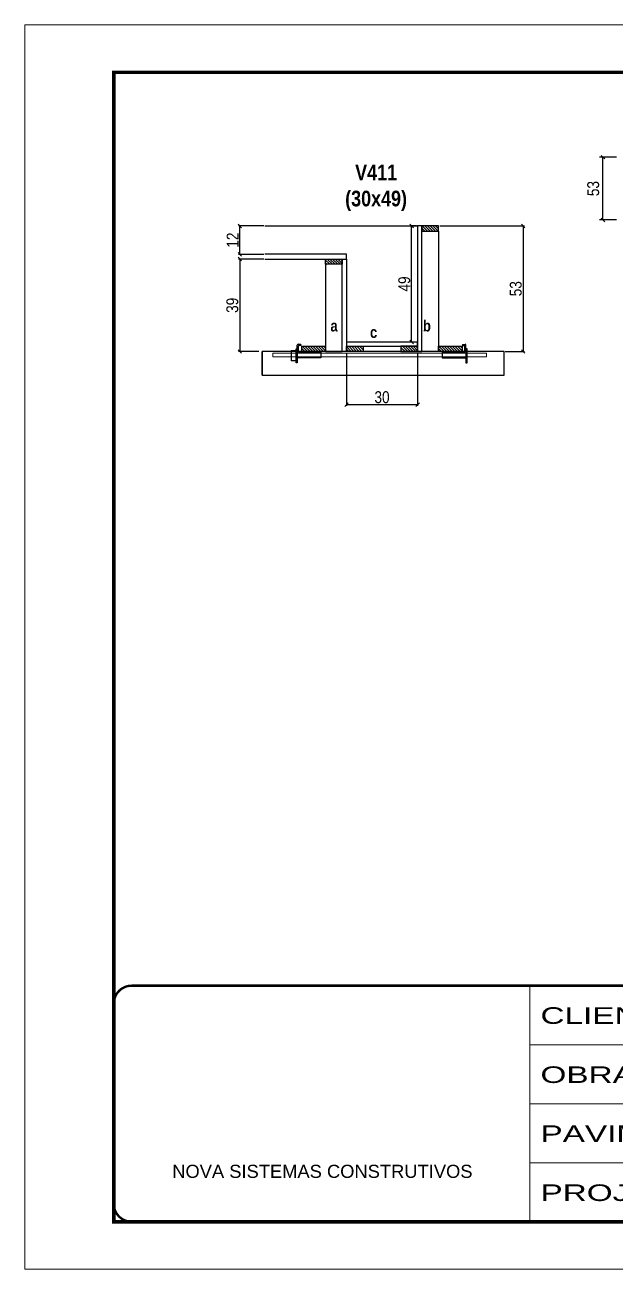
# Model space of a CAD drawing. Extents: x 13154 to 22413, y 1253 to 30260.
# Drawn here: x 16338 to 16836, y 25373 to 26423 of the extents above; entities that cross this region are included whole.
import ezdxf

# ---------------------------------------------------------------- set-up
doc = ezdxf.new("R2010")
doc.units = 0
doc.linetypes.add('CONTINUO', pattern=[0])
doc.linetypes.add('DASHED', pattern=[0.75, 0.5, -0.25])
for name, color, linetype in [('barrote', 251, 'Continuous'), ('COTA', 241, 'Continuous'), ('detalhes', 4, 'Continuous'), ('NOMENCLATURA', 7, 'Continuous'), ('Painéis', 200, 'Continuous'), ('presilha', 1, 'Continuous'), ('SARR_2.2x10', 60, 'Continuous'), ('SARR_2.2x7', 40, 'Continuous'), ('SARR_3.5x7', 81, 'Continuous')]:
    doc.layers.add(name, color=color, linetype=linetype)
for name, color, linetype, lineweight in [('CONCRETO', 251, 'Continuous', 25), ('Folhas', 255, 'Continuous', 9), ('SARRAFO DE PRESSAO', 251, 'DASHED', 9), ('SCO-___-LAJ', 2, 'Continuous', 0)]:
    doc.layers.add(name, color=color, linetype=linetype, lineweight=lineweight)
doc.styles.add('ARIAL', font='arial.ttf')
doc.styles.add('COTA TECNICA', font='techl___.ttf', dxfattribs={"height": 10})
doc.styles.add('COTA TECNICA 2X', font='techl___.ttf', dxfattribs={"height": 10})
doc.styles.add('TECNICA', font='techb___.ttf', dxfattribs={"height": 10})
doc.styles.add('Tecnologia', font='')
doc.styles.get('Tecnologia').set_extended_font_data('Forgotten Futurist')
doc.dimstyles.new('PAINEL', dxfattribs={"dimtxt": 10, "dimasz": 3, "dimexe": 3, "dimexo": 3, "dimgap": 3, "dimtad": 1, "dimdec": 1, "dimzin": 12, "dimdsep": 46, "dimtxsty": 'COTA TECNICA', "dimblk1": 'OBLIQUE', "dimblk2": 'OBLIQUE', "dimsah": 1, "dimcen": 0.9, "dimclrd": 4, "dimclre": 4, "dimclrt": 240, "dimadec": 1, "dimazin": 3, "dimtfac": 1, "dimtdec": 1, "dimtmove": 0, "dimatfit": 3, "dimfxl": 1, "dimtolj": 1, "dimtzin": 12, "dimarcsym": 0})
doc.dimstyles.new('SECAO', dxfattribs={"dimscale": 0.333333, "dimtxt": 5, "dimasz": 9, "dimexe": 3, "dimexo": 3, "dimgap": 3, "dimtad": 1, "dimdec": 1, "dimlfac": 0.5, "dimzin": 12, "dimdsep": 46, "dimtxsty": 'COTA TECNICA 2X', "dimblk1": 'OBLIQUE', "dimblk2": 'OBLIQUE', "dimsah": 1, "dimcen": 0.9, "dimclrd": 4, "dimclre": 4, "dimclrt": 240, "dimadec": 1, "dimazin": 3, "dimtfac": 1, "dimtdec": 1, "dimtmove": 0, "dimatfit": 3, "dimfxl": 1, "dimtolj": 1, "dimtzin": 12, "dimarcsym": 0})

# ---------------------------------------------------------------- blocks, each defined once
blk = doc.blocks.new('9999999999')
at = {"color": 30, "linetype": 'CONTINUO'}
for p, q in [((98564.6, 34230.2), (98564.6, 34429.4)), ((98564.6, 34379.6), (99584, 34379.6)), ((98564.6, 34329.8), (99488, 34329.8)), ((98564.6, 34280), (99488, 34280))]:
    blk.add_line(p, q, dxfattribs=at)
at = {"color": 30, "linetype": 'CONTINUO', "const_width": 2}
blk.add_lwpolyline([(99584, 34230.2), (99584, 34414.4, 0.414214), (99569, 34429.4), (98229, 34429.4, 0.414214), (98214, 34414.4), (98214, 34245.2, 0.414214), (98229, 34230.2), (99584, 34230.2)], format="xyb", dxfattribs=at)
at = {"layer": 'Folhas'}
blk.add_lwpolyline([(98139, 34190.2), (99624, 34190.2), (99624, 35240.2), (98139, 35240.2)], close=True, dxfattribs=at)
at = {"layer": 'Folhas', "color": 30, "const_width": 3}
blk.add_lwpolyline([(98214, 34230.2), (99584, 34230.2), (99584, 35200.2), (98214, 35200.2)], close=True, dxfattribs=at)
at = {"color": 7, "linetype": 'Continuous', "ltscale": 5, "style": 'ARIAL'}
blk.add_text('NOVA SISTEMAS CONSTRUTIVOS', height=11.059, dxfattribs=at).set_placement((98263.2, 34267.2))
at = {"layer": 'Folhas', "color": 7, "style": 'Tecnologia', "width": 1.5}
for s, p in [('CLIENTE:', (98573.7, 34397.2)), ('OBRA:', (98573.7, 34347.3)), ('PAVIMENTO:', (98573.7, 34297.5)), ('PROJETO:', (98573.7, 34247.7))]:
    blk.add_text(s, height=14, dxfattribs=at).set_placement(p)
blk = doc.blocks.new('PRESILHA METÁLICA 1')
at = {"layer": 'presilha'}
for p, q in [((7.5, 10.6), (7.5, 19.9)), ((12, 21), (8.6, 21)), ((9, 11.6), (9, 18.9)), ((12, 19.5), (9.6, 19.5)), ((12, 21), (12, 19.5)), ((0, 13), (6, 13)), ((0, 13), (0, 0)), ((6, 0), (0, 0)), ((6, 15.5), (7.5, 15.5)), ((6, -2.5), (6, 15.5)), ((6, 13), (6, 0)), ((7.5, 15.5), (7.5, -2.5)), ((37.5, 4.1), (7.5, 4.1)), ((37.5, 11), (9.6, 11)), ((37.5, 11), (37.5, 4.1)), ((7.5, -2.5), (6, -2.5))]:
    blk.add_line(p, q, dxfattribs=at)
for centre, radius, start, end in [((8.6, 19.9), 1.14, 90, 180), ((9.6, 18.9), 0.57, 90, 180), ((9.6, 11.6), 0.57, 180, 270)]:
    blk.add_arc(centre, radius, start, end, dxfattribs=at)
blk = doc.blocks.new('PRESILHA METÁLICA 2')
at = {"layer": 'presilha'}
for p, q in [((-5.2, 23.5), (-5.2, 22)), ((-5.2, 23.5), (-1.9, 23.5)), ((-5.2, 22), (-2.8, 22)), ((-2.2, 14.1), (-2.2, 21.4)), ((0.8, 18), (-0.8, 18)), ((-0.8, 18), (-0.8, 0)), ((-0.8, 14.6), (-0.8, 22.4)), ((0.8, 0), (0.8, 18)), ((-30.8, 13.5), (-30.8, 6.6)), ((-30.8, 13.5), (-2.8, 13.5)), ((-30.8, 6.6), (-0.8, 6.6)), ((-0.8, 0), (0.8, 0))]:
    blk.add_line(p, q, dxfattribs=at)
for centre, radius, start, end in [((-2.8, 21.4), 0.57, 0, 90), ((-1.9, 22.4), 1.14, 0, 90), ((-2.8, 14.1), 0.57, 270, 0)]:
    blk.add_arc(centre, radius, start, end, dxfattribs=at)
blk = doc.blocks.new('_Oblique')
at = {"color": 0, "linetype": 'ByBlock', "lineweight": -2}
blk.add_line((-0.5, -0.5), (0.5, 0.5), dxfattribs=at)
blk = doc.blocks.new('*D1410')
at = {"layer": 'COTA', "color": 4, "lineweight": -2, "transparency": 16777216}
for p, q in [((16687.6, 26253.8), (16759, 26253.8)), ((16758, 26253.8), (16758, 26147.8)), ((16742.8, 26147.8), (16759, 26147.8))]:
    blk.add_line(p, q, dxfattribs=at)
at = {"layer": 'Defpoints', "color": 0, "transparency": 16777216}
for p in [(16686.6, 26253.8), (16741.8, 26147.8), (16758, 26147.8)]:
    blk.add_point(p, dxfattribs=at)
at = {"layer": 'COTA', "color": 4, "lineweight": -2, "transparency": 16777216, "xscale": 3, "yscale": 3, "zscale": 3}
for p, rotation in [((16758, 26253.8), 90), ((16758, 26147.8), 270)]:
    blk.add_blockref('_Oblique', p, dxfattribs=dict(at, rotation=rotation))
at = {"layer": 'COTA', "color": 240, "transparency": 16777216, "insert": (16751.8, 26200.8), "char_height": 10, "attachment_point": 5, "rotation": 90, "style": 'COTA TECNICA 2X'}
blk.add_mtext('\\A1;53', dxfattribs=at)
blk = doc.blocks.new('*D1411')
at = {"layer": 'COTA', "color": 4, "lineweight": -2, "transparency": 16777216}
for p, q in [((16539.3, 26225.8), (16518.1, 26225.8)), ((16519.1, 26225.8), (16519.1, 26147.8)), ((16535.2, 26147.8), (16518.1, 26147.8))]:
    blk.add_line(p, q, dxfattribs=at)
at = {"layer": 'Defpoints', "color": 0, "transparency": 16777216}
for p in [(16540.3, 26225.8), (16519.1, 26147.8), (16536.2, 26147.8)]:
    blk.add_point(p, dxfattribs=at)
at = {"layer": 'COTA', "color": 4, "lineweight": -2, "transparency": 16777216, "xscale": 3, "yscale": 3, "zscale": 3}
for p, rotation in [((16519.1, 26225.8), 90), ((16519.1, 26147.8), 270)]:
    blk.add_blockref('_Oblique', p, dxfattribs=dict(at, rotation=rotation))
at = {"layer": 'COTA', "color": 240, "transparency": 16777216, "insert": (16512.8, 26186.8), "char_height": 10, "attachment_point": 5, "rotation": 90, "style": 'COTA TECNICA 2X'}
blk.add_mtext('\\A1;39', dxfattribs=at)
blk = doc.blocks.new('*D1412')
at = {"layer": 'COTA', "color": 4, "lineweight": -2, "transparency": 16777216}
for p, q in [((16668, 26253.8), (16662.9, 26253.8)), ((16663.9, 26155.8), (16663.9, 26253.8)), ((16668, 26155.8), (16662.9, 26155.8))]:
    blk.add_line(p, q, dxfattribs=at)
at = {"layer": 'Defpoints', "color": 0, "transparency": 16777216}
for p in [(16663.9, 26253.8), (16669, 26253.8), (16669, 26155.8)]:
    blk.add_point(p, dxfattribs=at)
at = {"layer": 'COTA', "color": 4, "lineweight": -2, "transparency": 16777216, "xscale": 3, "yscale": 3, "zscale": 3}
for p, rotation in [((16663.9, 26253.8), 90), ((16663.9, 26155.8), 270)]:
    blk.add_blockref('_Oblique', p, dxfattribs=dict(at, rotation=rotation))
at = {"layer": 'COTA', "color": 240, "transparency": 16777216, "insert": (16657.8, 26204.8), "char_height": 10, "attachment_point": 5, "rotation": 90, "style": 'COTA TECNICA 2X'}
blk.add_mtext('\\A1;49', dxfattribs=at)
blk = doc.blocks.new('*D1413')
at = {"layer": 'COTA', "color": 4, "lineweight": -2, "transparency": 16777216}
for p, q in [((16539.3, 26253.8), (16518.1, 26253.8)), ((16519.1, 26229.8), (16519.1, 26253.8)), ((16539.3, 26229.8), (16518.1, 26229.8))]:
    blk.add_line(p, q, dxfattribs=at)
at = {"layer": 'Defpoints', "color": 0, "transparency": 16777216}
for p in [(16519.1, 26253.8), (16540.3, 26253.8), (16540.3, 26229.8)]:
    blk.add_point(p, dxfattribs=at)
at = {"layer": 'COTA', "color": 4, "lineweight": -2, "transparency": 16777216, "xscale": 3, "yscale": 3, "zscale": 3}
for p, rotation in [((16519.1, 26253.8), 90), ((16519.1, 26229.8), 270)]:
    blk.add_blockref('_Oblique', p, dxfattribs=dict(at, rotation=rotation))
at = {"layer": 'COTA', "color": 240, "transparency": 16777216, "insert": (16513, 26241.8), "char_height": 10, "attachment_point": 5, "rotation": 90, "style": 'COTA TECNICA 2X'}
blk.add_mtext('\\A1;12', dxfattribs=at)
blk = doc.blocks.new('*D1414')
at = {"layer": 'COTA', "color": 4, "lineweight": -2, "transparency": 16777216}
for p, q in [((16609, 26146.8), (16609, 26102)), ((16669, 26146.8), (16669, 26102)), ((16609, 26103), (16669, 26103))]:
    blk.add_line(p, q, dxfattribs=at)
at = {"layer": 'Defpoints', "color": 0, "transparency": 16777216}
for p in [(16609, 26147.8), (16669, 26147.8), (16669, 26103)]:
    blk.add_point(p, dxfattribs=at)
at = {"layer": 'COTA', "color": 4, "lineweight": -2, "transparency": 16777216, "xscale": 3, "yscale": 3, "zscale": 3, "rotation": 180}
blk.add_blockref('_Oblique', (16609, 26103), dxfattribs=at)
at = {"layer": 'COTA', "color": 4, "lineweight": -2, "transparency": 16777216, "xscale": 3, "yscale": 3, "zscale": 3}
blk.add_blockref('_Oblique', (16669, 26103), dxfattribs=at)
at = {"layer": 'COTA', "color": 240, "transparency": 16777216, "insert": (16639, 26109.2), "char_height": 10, "attachment_point": 5, "style": 'COTA TECNICA 2X'}
blk.add_mtext('\\A1;30', dxfattribs=at)
blk = doc.blocks.new('*D1417')
at = {"layer": 'COTA', "color": 4, "lineweight": -2, "transparency": 16777216}
for p, q in [((16836.6, 26311.8), (16822.3, 26311.8)), ((16825.3, 26258.8), (16825.3, 26311.8)), ((16836.6, 26258.8), (16822.3, 26258.8))]:
    blk.add_line(p, q, dxfattribs=at)
at = {"layer": 'Defpoints', "color": 0, "transparency": 16777216}
for p in [(16825.3, 26311.8), (16839.6, 26311.8), (16839.6, 26258.8)]:
    blk.add_point(p, dxfattribs=at)
at = {"layer": 'COTA', "color": 4, "lineweight": -2, "transparency": 16777216, "xscale": 3, "yscale": 3, "zscale": 3}
for p, rotation in [((16825.3, 26311.8), 90), ((16825.3, 26258.8), 270)]:
    blk.add_blockref('_Oblique', p, dxfattribs=dict(at, rotation=rotation))
at = {"layer": 'COTA', "color": 240, "transparency": 16777216, "insert": (16817.1, 26285.3), "char_height": 10, "attachment_point": 5, "rotation": 90, "style": 'COTA TECNICA'}
blk.add_mtext('\\A1;53', dxfattribs=at)

msp = doc.modelspace()

# ---------------------------------------------------------------- hatches: boundary and pattern name
at = {"layer": 'SARR_2.2x10'}
h = msp.add_hatch(dxfattribs=at)
h.set_pattern_fill('ANSI31', color=256, scale=0.5, angle=90)
h.set_pattern_definition([(135, (49764.9204, -97364.341), (-1.122532015, -1.122532015), [])])
h.paths.add_polyline_path([(16571.38, 26152.23), (16571.38, 26147.83), (16591.38, 26147.83), (16591.38, 26152.23)])
h = msp.add_hatch(dxfattribs=at)
h.set_pattern_fill('ANSI31', color=256, scale=0.5, angle=90)
h.set_pattern_definition([(135, (49880.1204, -97364.341), (-1.122532015, -1.122532015), [])])
h.paths.add_polyline_path([(16686.58, 26152.23), (16686.58, 26147.83), (16706.58, 26147.83), (16706.58, 26152.23)])
at = {"layer": 'SARR_2.2x7'}
h = msp.add_hatch(dxfattribs=at)
h.set_pattern_fill('ANSI31', color=256, scale=0.5, angle=90)
h.set_pattern_definition([(135, (49800.9204, -97262.741), (-1.122532015, -1.122532015), [])])
h.paths.add_polyline_path([(16672.58, 26253.83), (16672.58, 26249.43), (16686.58, 26249.43), (16686.58, 26253.83)])
h = msp.add_hatch(dxfattribs=at)
h.set_pattern_fill('ANSI31', color=256, scale=0.5, angle=90)
h.set_pattern_definition([(135, (49758.9204, -97290.741), (-1.122532015, -1.122532015), [])])
h.paths.add_polyline_path([(16605.38, 26225.83), (16605.38, 26221.43), (16591.38, 26221.43), (16591.38, 26225.83)])
h = msp.add_hatch(dxfattribs=at)
h.set_pattern_fill('ANSI31', color=256, scale=0.5, angle=90)
h.set_pattern_definition([(135, (49844.5204, -97364.341), (-1.122532015, -1.122532015), [])])
h.paths.add_polyline_path([(16622.98, 26147.83), (16622.98, 26152.23), (16608.98, 26152.23), (16608.98, 26147.83)])
h = msp.add_hatch(dxfattribs=at)
h.set_pattern_fill('ANSI31', color=256, scale=0.5, angle=90)
h.set_pattern_definition([(135, (49804.5204, -97364.341), (-1.122532015, -1.122532015), [])])
h.paths.add_polyline_path([(16654.98, 26147.83), (16654.98, 26152.23), (16668.98, 26152.23), (16668.98, 26147.83)])

# ---------------------------------------------------------------- linework, layer by layer
at = {"layer": 'barrote'}
msp.add_lwpolyline([(16537.93, 26127.83), (16741.84, 26127.83), (16741.84, 26147.83), (16537.93, 26147.83)], close=True, dxfattribs=at)
at = {"layer": 'CONCRETO', "linetype": 'Continuous'}
msp.add_line((16540.28, 26253.83), (16668.98, 26253.83), dxfattribs=at)
at = {"layer": 'detalhes', "color": 250}
msp.add_line((16537.93, 26127.83), (16537.93, 26147.83), dxfattribs=at)
at = {"layer": 'Painéis', "linetype": 'Continuous'}
for points in [[(16672.58, 26147.83), (16672.58, 26253.83), (16668.98, 26253.83), (16668.98, 26147.83)], [(16605.38, 26147.83), (16605.38, 26225.83), (16608.98, 26225.83), (16608.98, 26147.83)], [(16668.98, 26155.83), (16608.98, 26155.83), (16608.98, 26152.23), (16668.98, 26152.23)]]:
    msp.add_lwpolyline(points, close=True, dxfattribs=at)
at = {"layer": 'Painéis', "linetype": 'Continuous', "elevation": 0}
msp.add_lwpolyline([(16540.28, 26225.83), (16608.98, 26225.83), (16608.98, 26229.83), (16540.28, 26229.83)], dxfattribs=at)
at = {"layer": 'SARR_2.2x10'}
for points in [[(16571.38, 26152.23), (16591.38, 26152.23), (16591.38, 26147.83), (16571.38, 26147.83)], [(16686.58, 26152.23), (16706.58, 26152.23), (16706.58, 26147.83), (16686.58, 26147.83)]]:
    msp.add_lwpolyline(points, close=True, dxfattribs=at)
at = {"layer": 'SARR_2.2x7', "elevation": 0}
for points in [[(16686.58, 26253.83), (16672.58, 26253.83), (16672.58, 26249.43), (16686.58, 26249.43)], [(16591.38, 26225.83), (16605.38, 26225.83), (16605.38, 26221.43), (16591.38, 26221.43)]]:
    msp.add_lwpolyline(points, close=True, dxfattribs=at)
at = {"layer": 'SARR_2.2x7'}
for points in [[(16608.98, 26152.23), (16622.98, 26152.23), (16622.98, 26147.83), (16608.98, 26147.83)], [(16668.98, 26152.23), (16654.98, 26152.23), (16654.98, 26147.83), (16668.98, 26147.83)]]:
    msp.add_lwpolyline(points, close=True, dxfattribs=at)
at = {"layer": 'SARR_3.5x7'}
for points in [[(16672.58, 26249.43), (16686.58, 26249.43), (16686.58, 26147.83), (16672.58, 26147.83)], [(16605.38, 26221.43), (16591.38, 26221.43), (16591.38, 26147.83), (16605.38, 26147.83)]]:
    msp.add_lwpolyline(points, close=True, dxfattribs=at)
at = {"layer": 'SCO-___-LAJ', "color": 1}
msp.add_lwpolyline([(16546.93, 26146.5), (16727.2, 26146.5), (16727.2, 26143.3), (16546.93, 26143.3)], close=True, dxfattribs=at)

# ---------------------------------------------------------------- block references
at = {"layer": 'presilha', "xscale": 0.6666666666666666, "yscale": 0.6666666666666666, "zscale": 0.6666666666666666}
for name, p in [('PRESILHA METÁLICA 1', (16562.51, 26139.86)), ('PRESILHA METÁLICA 2', (16710.26, 26138.2))]:
    msp.add_blockref(name, p, dxfattribs=at)
at = {"layer": 'SARRAFO DE PRESSAO', "color": 6, "linetype": 'ByBlock'}
msp.add_blockref('9999999999', (-81801.1, -8816.76), dxfattribs=at)

# ---------------------------------------------------------------- texts
at = {"layer": 'detalhes', "style": 'TECNICA'}
for s, p in [('a', (16595.51, 26164.72)), ('c', (16628.85, 26159.3)), ('b', (16673.48, 26164.71))]:
    msp.add_text(s, height=9.6, dxfattribs=at).set_placement(p)
at = {"layer": 'NOMENCLATURA', "insert": (16633.98, 26305.52), "char_height": 13.2, "attachment_point": 2, "style": 'TECNICA'}
msp.add_mtext_dynamic_manual_height_columns('V411\\P(30x49)', width=300.2766, gutter_width=1, heights=[0], dxfattribs=at)

# ---------------------------------------------------------------- dimensions: what is measured, and where the dimension line sits
at = {"layer": 'COTA'}
for base, p1, p2, dimstyle, picture, middle in [((16825.34, 26311.77), (16839.63, 26258.77), (16839.63, 26311.77), 'PAINEL', '*D1417', (16817.12, 26285.27)), ((16519.06, 26253.83), (16540.28, 26229.83), (16540.28, 26253.83), 'SECAO', '*D1413', (16513.01, 26241.83)), ((16663.91, 26253.83), (16668.98, 26155.83), (16668.98, 26253.83), 'SECAO', '*D1412', (16657.81, 26204.83)), ((16758.03, 26147.83, 0), (16686.58, 26253.83), (16741.79, 26147.83, 0), 'SECAO', '*D1410', (16751.81, 26200.83, 0)), ((16519.06, 26147.83, 0), (16540.28, 26225.83), (16536.17, 26147.83, 0), 'SECAO', '*D1411', (16512.82, 26186.83, 0))]:
    dim = msp.add_linear_dim(base=base, p1=p1, p2=p2, angle=90, dimstyle=dimstyle, dxfattribs=at)
    dim.commit()
    dim.dimension.update_dxf_attribs({"geometry": picture, "text_midpoint": middle})
dim = msp.add_linear_dim(base=(16668.98, 26103), p1=(16608.98, 26147.83), p2=(16668.98, 26147.83), dimstyle='SECAO', dxfattribs=at)
dim.commit()
dim.dimension.update_dxf_attribs({"geometry": '*D1414', "text_midpoint": (16638.98, 26109.22)})

doc.saveas('drawing.dxf')
